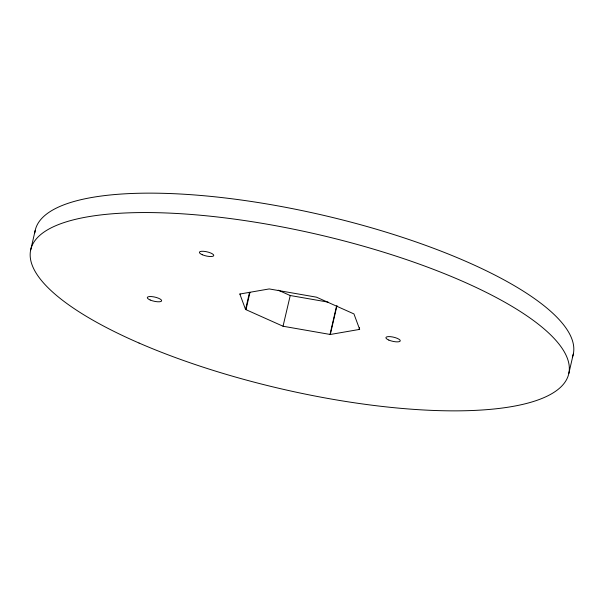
<?xml version="1.0" encoding="UTF-8"?>
<svg xmlns="http://www.w3.org/2000/svg" width="604" height="604" viewBox="0 0 604 604"><rect width="100%" height="100%" fill="white"/><g stroke="black" fill="none" stroke-linecap="round" stroke-linejoin="round"><path stroke-width="0.91" d="M30.713 249.875L35.198 230.464M245.564 309.482L239.841 294.035L269.218 288.931L316.481 297.176L353.952 313.929L359.674 329.384L330.305 334.48L283.034 326.236L245.564 309.482L249.528 292.306M246.024 309.505L249.988 292.321M283.034 326.236L290.275 295.371M330.041 334.284L336.511 306.258M330.305 334.48L336.979 305.548M359.169 329.233L359.584 327.421M568.802 373.536L573.287 354.125M328.131 302.128L290.131 295.499L278.21 290.169M239.841 294.035L240.347 294.178M34.798 232.933A276.058 79.328 13 0 1 322.559 215.107A276.058 79.328 13 0 1 572.343 357.311M139.048 343.042A276.058 79.328 13 0 0 567.549 377.508A276.058 79.328 13 0 0 192.676 214.571A276.058 79.328 13 0 0 139.048 343.042M388.81 340.075A7.369 2.114 13 0 0 400.248 340.996A7.369 2.114 13 0 0 390.244 336.647A7.369 2.114 13 0 0 388.81 340.075M202.295 254.737A7.369 2.114 13 0 0 213.733 255.658A7.369 2.114 13 0 0 203.729 251.309A7.369 2.114 13 0 0 202.295 254.737M150.192 300.007A7.369 2.114 13 0 0 161.623 300.928A7.369 2.114 13 0 0 151.619 296.579A7.369 2.114 13 0 0 150.192 300.007"/></g></svg>
